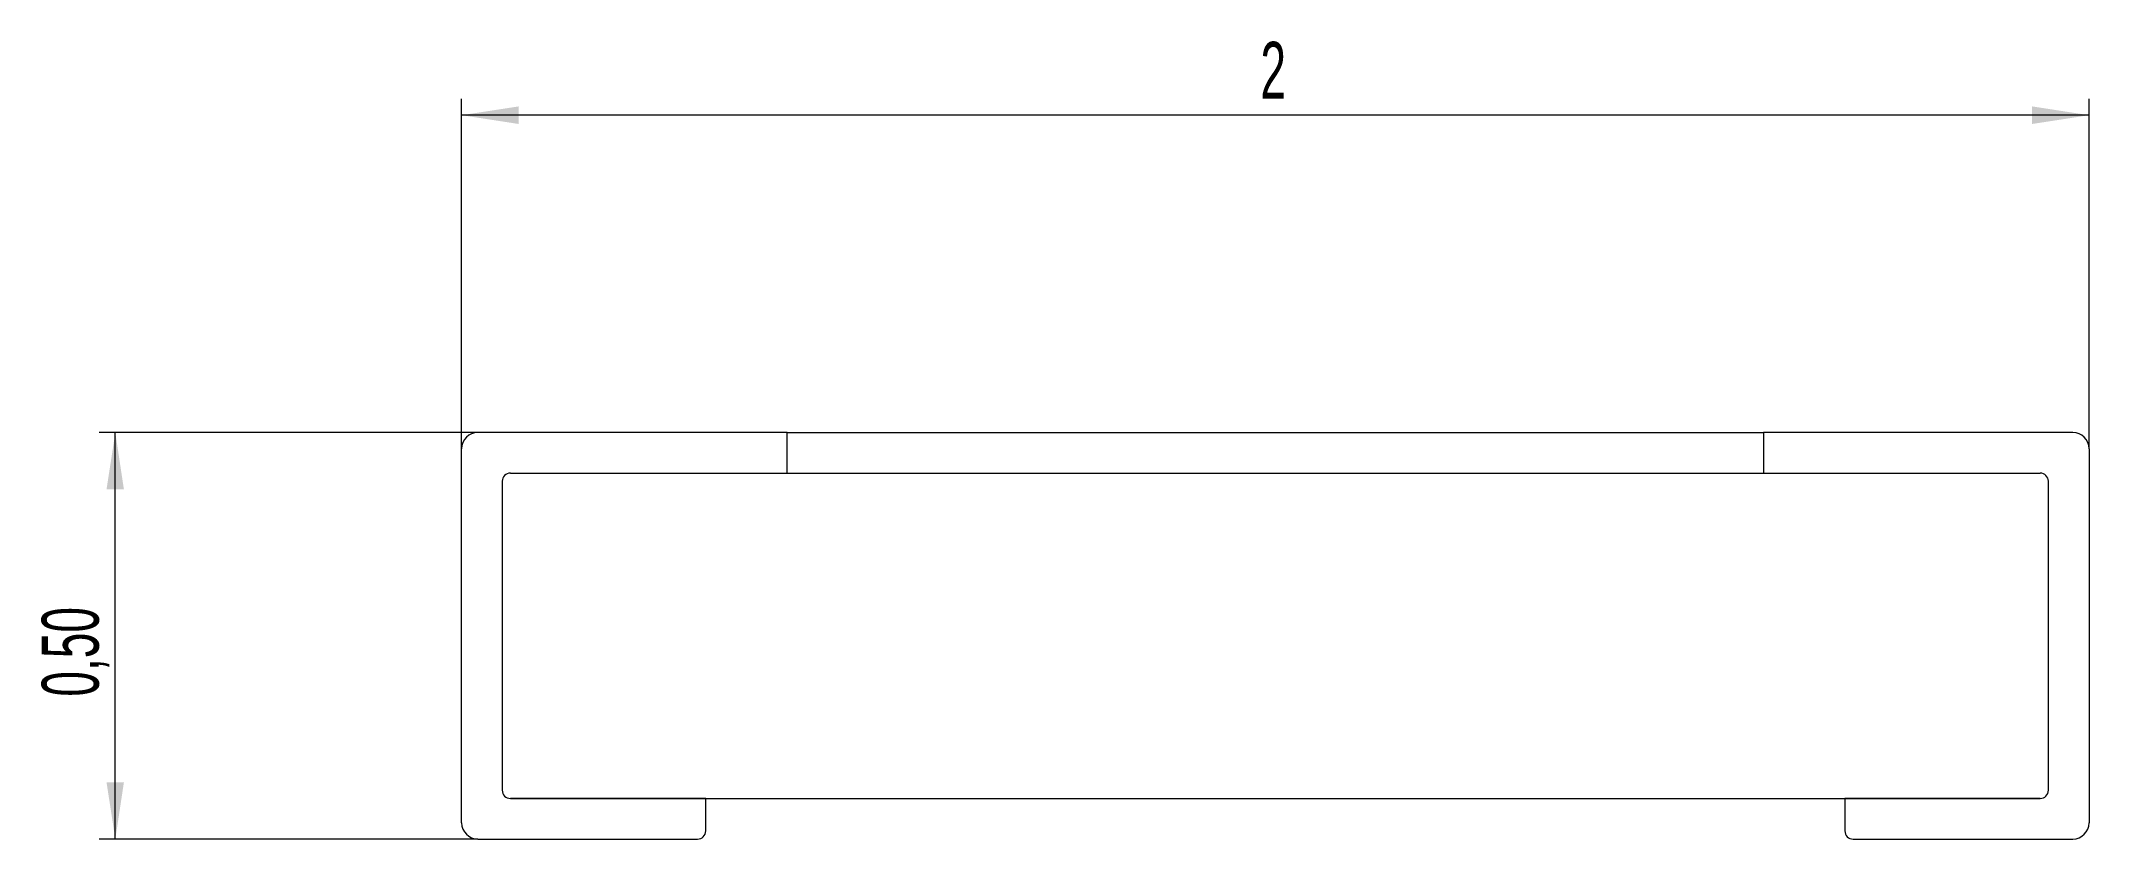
# Model space of a CAD drawing. Header units: millimetres. Extents: x 26 to 152, y 148 to 197.
import ezdxf

# ---------------------------------------------------------------- set-up
doc = ezdxf.new("R2010")
doc.units = ezdxf.units.MM
doc.styles.add('SLDTEXTSTYLE0', font='TXT', dxfattribs={"width": 0.605})
doc.dimstyles.new('SLDDIMSTYLE0', dxfattribs={"dimtxt": 3.5, "dimasz": 3.5, "dimexe": 0, "dimexo": 0.0625, "dimgap": 0.875, "dimtad": 2, "dimlfac": 0.02, "dimrnd": 1e-09, "dimdsep": 46, "dimtxsty": 'SLDTEXTSTYLE0', "dimsah": 1, "dimcen": 0.09, "dimadec": 0, "dimazin": 2, "dimtfac": 1, "dimtdec": 3, "dimtmove": 0, "dimatfit": 0, "dimfxl": 0, "dimfrac": 2, "dimtolj": 1, "dimtzin": 12, "dimarcsym": 0})
doc.dimstyles.new('SLDDIMSTYLE1', dxfattribs={"dimtxt": 3.5, "dimasz": 3.5, "dimexe": 0, "dimexo": 0.0625, "dimgap": 0.875, "dimtad": 2, "dimlfac": 0.02, "dimrnd": 1e-09, "dimzin": 12, "dimdsep": 46, "dimtxsty": 'SLDTEXTSTYLE0', "dimsah": 1, "dimcen": 0.09, "dimadec": 0, "dimazin": 3, "dimtfac": 1, "dimtdec": 3, "dimtofl": 0, "dimtmove": 0, "dimatfit": 3, "dimfxl": 0, "dimfrac": 2, "dimtolj": 1, "dimtzin": 12, "dimarcsym": 0})

# ---------------------------------------------------------------- blocks, each defined once
blk = doc.blocks.new('_D')
at = {"color": 7, "linetype": 'Continuous', "lineweight": 0}
for p, q in [((52.91, 172.54), (29.64, 172.54)), ((30.64, 147.54), (30.64, 172.54)), ((52.91, 147.54), (29.64, 147.54))]:
    blk.add_line(p, q, dxfattribs=at)
for points in [[(30.64, 172.54), (30.1, 169.04), (31.17, 169.04)], [(30.64, 147.54), (31.17, 151.04), (30.1, 151.04)]]:
    blk.add_solid(points, dxfattribs=at)
at = {"color": 7, "linetype": 'Continuous', "lineweight": 0, "insert": (26.12, 156.3), "char_height": 3.5, "attachment_point": 1, "rotation": 90, "style": 'SLDTEXTSTYLE0'}
blk.add_mtext('0,50', dxfattribs=at)
blk = doc.blocks.new('_D_1')
at = {"color": 7, "linetype": 'Continuous', "lineweight": 0}
for p, q in [((51.92, 171.55), (51.92, 193.05)), ((151.92, 171.55), (151.92, 193.05)), ((151.92, 192.05), (51.92, 192.05))]:
    blk.add_line(p, q, dxfattribs=at)
for points in [[(51.92, 192.05), (55.42, 191.51), (55.42, 192.59)], [(151.92, 192.05), (148.42, 192.59), (148.42, 191.51)]]:
    blk.add_solid(points, dxfattribs=at)
at = {"color": 7, "linetype": 'Continuous', "lineweight": 0, "insert": (101, 196.56), "char_height": 3.5, "attachment_point": 1, "style": 'SLDTEXTSTYLE0'}
blk.add_mtext('2', dxfattribs=at)

msp = doc.modelspace()

# ---------------------------------------------------------------- linework, layer by layer
at = {"color": 7, "linetype": 'Continuous', "lineweight": 15}
for p, q in [((71.916, 172.544), (52.916, 172.544)), ((71.916, 170.044), (71.916, 172.544)), ((71.916, 172.544), (131.916, 172.544)), ((150.916, 172.544), (131.916, 172.544)), ((131.916, 172.544), (131.916, 170.044)), ((51.916, 148.544), (51.916, 171.544)), ((151.916, 171.544), (151.916, 148.544)), ((54.916, 170.044), (148.916, 170.044)), ((54.916, 170.044), (71.916, 170.044)), ((71.916, 170.044), (131.916, 170.044)), ((131.916, 170.044), (148.916, 170.044)), ((54.416, 169.544), (54.416, 150.544)), ((149.416, 150.544), (149.416, 169.544)), ((54.916, 150.044), (148.916, 150.044)), ((66.916, 150.044), (54.916, 150.044)), ((66.916, 148.044), (66.916, 150.044)), ((136.916, 150.044), (136.916, 148.044)), ((148.916, 150.044), (136.916, 150.044)), ((52.916, 147.544), (66.416, 147.544)), ((137.416, 147.544), (150.916, 147.544))]:
    msp.add_line(p, q, dxfattribs=at)
for centre, radius, start, end in [((52.916, 171.544), 1, 90, 180), ((150.916, 171.544), 1, 0, 90), ((54.916, 169.544), 0.5, 90, 180), ((148.916, 169.544), 0.5, 0, 90), ((54.916, 150.544), 0.5, 180, 270), ((148.916, 150.544), 0.5, 270, 0), ((52.916, 148.544), 1, 180, 270), ((150.916, 148.544), 1, 270, 0), ((66.416, 148.044), 0.5, 270, 360), ((137.416, 148.044), 0.5, 180, 270)]:
    msp.add_arc(centre, radius, start, end, dxfattribs=at)

# ---------------------------------------------------------------- dimensions: what is measured, and where the dimension line sits
at = {"color": 7, "linetype": 'Continuous', "lineweight": 0}
dim = msp.add_linear_dim(base=(51.916, 192.052), p1=(151.916, 171.544), p2=(51.916, 171.544), dimstyle='SLDDIMSTYLE1', dxfattribs=at)
dim.commit()
dim.dimension.update_dxf_attribs({"geometry": '_D_1', "text_midpoint": (102.34, 192.052), "dimtype": 160})
dim = msp.add_linear_dim(base=(30.636, 172.544), p1=(52.916, 147.544), p2=(52.916, 172.544), angle=90, dimstyle='SLDDIMSTYLE0', dxfattribs=at)
dim.commit()
dim.dimension.update_dxf_attribs({"geometry": '_D', "text_midpoint": (30.636, 160.975), "dimtype": 160})

doc.saveas('drawing.dxf')
